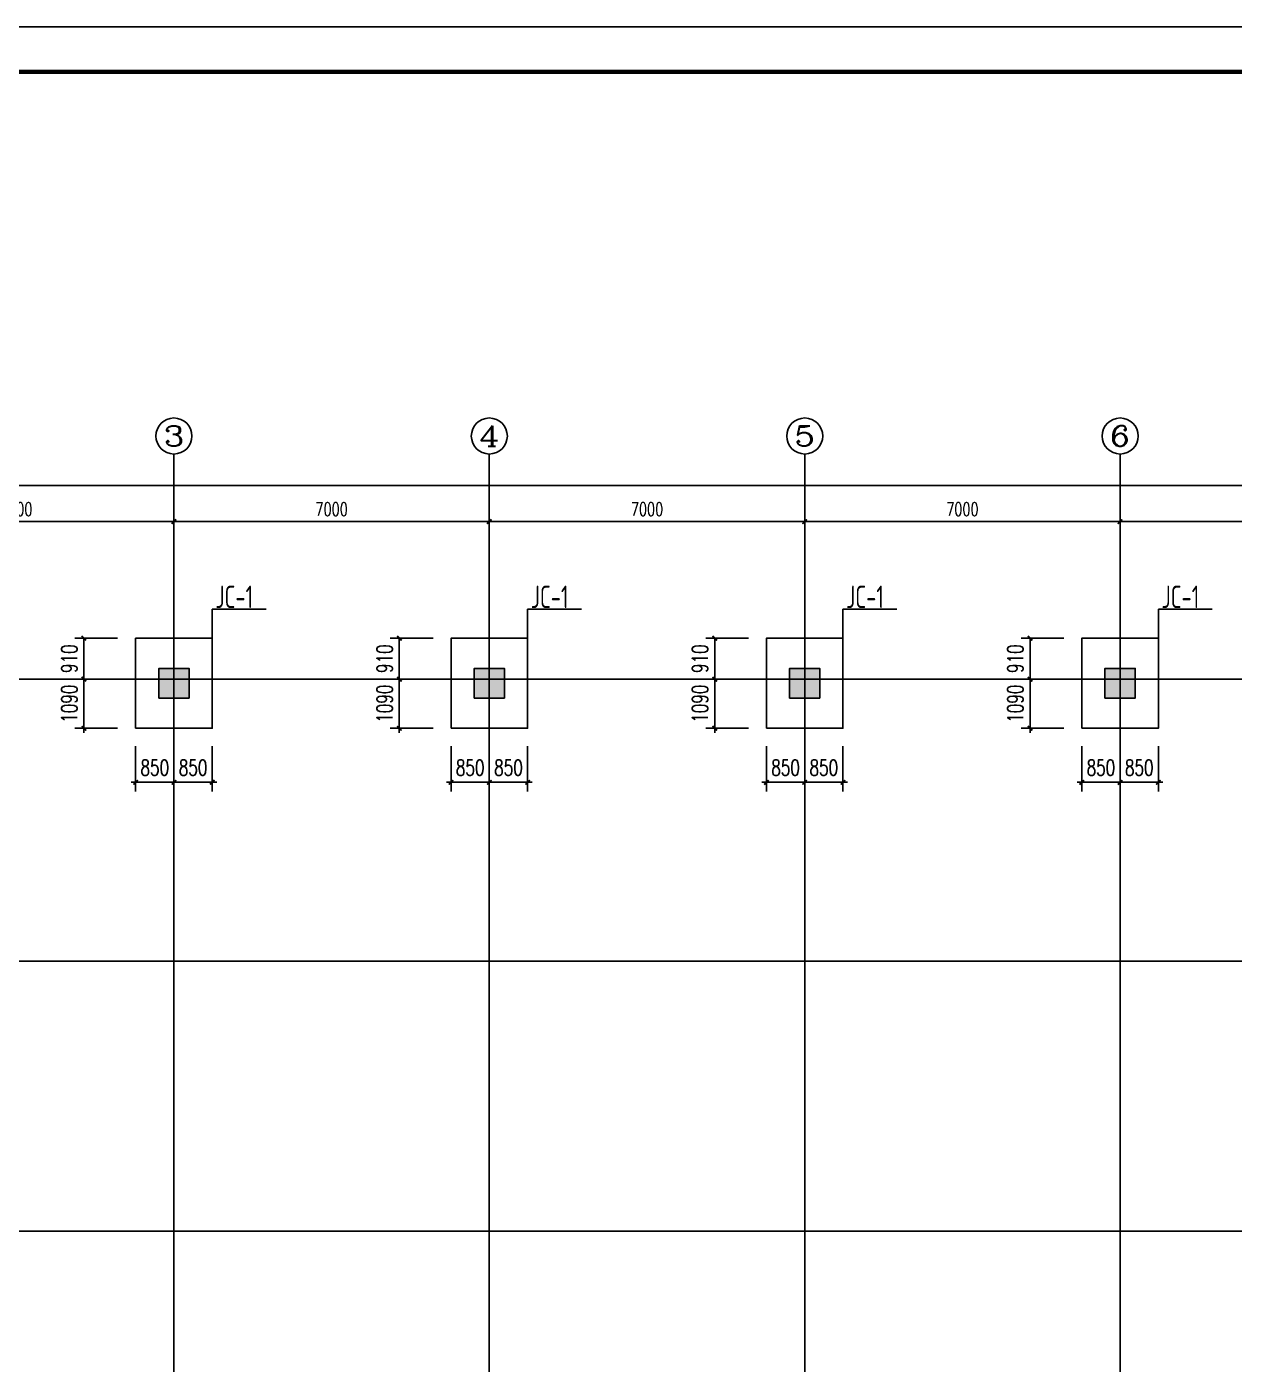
# Model space of a CAD drawing. Extents: x -17471 to 313636, y -71590 to 757901.
# Drawn here: x 210439 to 237240, y 101290 to 130990 of the extents above; entities that cross this region are included whole.
import ezdxf
from ezdxf.enums import TextEntityAlignment as Align

# ---------------------------------------------------------------- set-up
doc = ezdxf.new("R2010")
doc.units = 0
doc.header["$LTSCALE"] = 1000
doc.header["$MEASUREMENT"] = 0
for name, color, linetype in [('10', 7, 'Continuous'), ('AXIS', 3, 'Continuous'), ('AXIS_TEXT', 7, 'Continuous'), ('DOTE', 1, 'Continuous'), ('PUB_DIM', 3, 'Continuous'), ('PUB_TITLE', 4, 'Continuous')]:
    doc.layers.add(name, color=color, linetype=linetype)
doc.layers.add('TEXT', color=7, linetype='Continuous', lineweight=13)
doc.styles.add('_TCH_AXIS', font='COMPLEX', dxfattribs={"bigfont": 'GBCBIG'})
doc.styles.add('_TCH_DIM_T3', font='SIMPLEX', dxfattribs={"width": 0.705882, "bigfont": 'GBCBIG'})
doc.styles.add('COMPLEX', font='COMPLEX')
doc.styles.add('TSSD_REIN', font='Tssdeng.shx', dxfattribs={"width": 0.7, "bigfont": 'hztxt.shx'})
doc.dimstyles.new('_TCH_ARCH&&100', dxfattribs={"dimtxt": 297.5, "dimasz": 100, "dimexe": 250, "dimexo": 300, "dimgap": 126.25, "dimtad": 1, "dimdec": 0, "dimzin": 0, "dimdsep": 46, "dimtxsty": '_TCH_DIM_T3', "dimblk": 'ARCHTICK', "dimcen": 0.09, "dimclrt": 7, "dimazin": 2, "dimtfac": 1, "dimtdec": 0, "dimtix": 1, "dimtmove": 2, "dimatfit": 3, "dimfxl": 0, "dimtolj": 1, "dimtzin": 0, "dimarcsym": 0})
doc.dimstyles.new('_TCH_ARCH&&150', dxfattribs={"dimtxt": 446.25, "dimasz": 150, "dimexe": 375, "dimexo": 450, "dimgap": 189.375, "dimtad": 1, "dimdec": 0, "dimzin": 0, "dimdsep": 46, "dimtxsty": '_TCH_DIM_T3', "dimblk": 'ARCHTICK', "dimcen": 0.09, "dimclrt": 7, "dimazin": 2, "dimtfac": 1, "dimtdec": 0, "dimtix": 1, "dimtmove": 2, "dimatfit": 3, "dimfxl": 0, "dimtolj": 1, "dimtzin": 0, "dimarcsym": 0})

# ---------------------------------------------------------------- blocks, each defined once
blk = doc.blocks.new('_ArchTick')
at = {"color": 0, "linetype": 'ByBlock', "const_width": 0.4}
blk.add_lwpolyline([(-0.5, -0.5), (0.5, 0.5)], dxfattribs=at)
blk = doc.blocks.new('*D92')
at = {"layer": 'Defpoints', "color": 0, "transparency": 16777216}
for p in [(212856, 115412), (213706, 115412), (213706, 114212)]:
    blk.add_point(p, dxfattribs=at)
at = {"layer": 'PUB_DIM', "color": 0, "lineweight": -2, "transparency": 16777216}
for p, q in [((212856, 115012), (212856, 114012)), ((213706, 115012), (213706, 114012)), ((212856, 114212), (212756, 114212)), ((212856, 114212), (213706, 114212)), ((213706, 114212), (213806, 114212))]:
    blk.add_line(p, q, dxfattribs=at)
at = {"layer": 'PUB_DIM', "color": 0, "lineweight": -2, "transparency": 16777216, "xscale": 100, "yscale": 100, "zscale": 100}
blk.add_blockref('_ArchTick', (212856, 114212), dxfattribs=at)
at = {"layer": 'PUB_DIM', "color": 0, "lineweight": -2, "transparency": 16777216, "xscale": 100, "yscale": 100, "zscale": 100, "rotation": 180}
blk.add_blockref('_ArchTick', (213706, 114212), dxfattribs=at)
at = {"layer": 'PUB_DIM', "color": 7, "transparency": 16777216, "insert": (213281, 114537), "char_height": 350, "attachment_point": 5, "style": '_TCH_DIM_T3'}
blk.add_mtext('\\A1;850', dxfattribs=at)
blk = doc.blocks.new('*D93')
at = {"layer": 'Defpoints', "color": 0, "transparency": 16777216}
for p in [(213706, 115412), (214556, 115412), (214556, 114212)]:
    blk.add_point(p, dxfattribs=at)
at = {"layer": 'PUB_DIM', "color": 0, "lineweight": -2, "transparency": 16777216}
for p, q in [((213706, 115012), (213706, 114012)), ((214556, 115012), (214556, 114012)), ((213706, 114212), (213606, 114212)), ((213706, 114212), (214556, 114212)), ((214556, 114212), (214656, 114212))]:
    blk.add_line(p, q, dxfattribs=at)
at = {"layer": 'PUB_DIM', "color": 0, "lineweight": -2, "transparency": 16777216, "xscale": 100, "yscale": 100, "zscale": 100}
blk.add_blockref('_ArchTick', (213706, 114212), dxfattribs=at)
at = {"layer": 'PUB_DIM', "color": 0, "lineweight": -2, "transparency": 16777216, "xscale": 100, "yscale": 100, "zscale": 100, "rotation": 180}
blk.add_blockref('_ArchTick', (214556, 114212), dxfattribs=at)
at = {"layer": 'PUB_DIM', "color": 7, "transparency": 16777216, "insert": (214131, 114537), "char_height": 350, "attachment_point": 5, "style": '_TCH_DIM_T3'}
blk.add_mtext('\\A1;850', dxfattribs=at)
blk = doc.blocks.new('*D94')
at = {"layer": 'Defpoints', "color": 0, "transparency": 16777216}
for p in [(212856, 117412), (211708, 116502), (212856, 116502)]:
    blk.add_point(p, dxfattribs=at)
at = {"layer": 'PUB_DIM', "color": 0, "lineweight": -2, "transparency": 16777216}
for p, q in [((212456, 117412), (211508, 117412)), ((211708, 117412), (211708, 116502)), ((212456, 116502), (211508, 116502))]:
    blk.add_line(p, q, dxfattribs=at)
at = {"layer": 'PUB_DIM', "color": 0, "lineweight": -2, "transparency": 16777216, "xscale": 100, "yscale": 100, "zscale": 100}
for p, rotation in [((211708, 117412), 90), ((211708, 116502), 270)]:
    blk.add_blockref('_ArchTick', p, dxfattribs=dict(at, rotation=rotation))
at = {"layer": 'PUB_DIM', "color": 7, "transparency": 16777216, "insert": (211383, 116957), "char_height": 350, "attachment_point": 5, "rotation": 90, "style": '_TCH_DIM_T3'}
blk.add_mtext('\\A1;910', dxfattribs=at)
blk = doc.blocks.new('*D95')
at = {"layer": 'Defpoints', "color": 0, "transparency": 16777216}
for p in [(212856, 116502), (211708, 115412), (212856, 115412)]:
    blk.add_point(p, dxfattribs=at)
at = {"layer": 'PUB_DIM', "color": 0, "lineweight": -2, "transparency": 16777216}
for p, q in [((212456, 116502), (211508, 116502)), ((211708, 116502), (211708, 116602)), ((211708, 116502), (211708, 115412)), ((212456, 115412), (211508, 115412)), ((211708, 115412), (211708, 115312))]:
    blk.add_line(p, q, dxfattribs=at)
at = {"layer": 'PUB_DIM', "color": 0, "lineweight": -2, "transparency": 16777216, "xscale": 100, "yscale": 100, "zscale": 100}
for p, rotation in [((211708, 116502), 270), ((211708, 115412), 90)]:
    blk.add_blockref('_ArchTick', p, dxfattribs=dict(at, rotation=rotation))
at = {"layer": 'PUB_DIM', "color": 7, "transparency": 16777216, "insert": (211383, 115957), "char_height": 350, "attachment_point": 5, "rotation": 90, "style": '_TCH_DIM_T3'}
blk.add_mtext('\\A1;1090', dxfattribs=at)
blk = doc.blocks.new('*D96')
at = {"layer": 'Defpoints', "color": 0, "transparency": 16777216}
for p in [(219856, 115412), (220706, 115412), (220706, 114212)]:
    blk.add_point(p, dxfattribs=at)
at = {"layer": 'PUB_DIM', "color": 0, "lineweight": -2, "transparency": 16777216}
for p, q in [((219856, 115012), (219856, 114012)), ((220706, 115012), (220706, 114012)), ((219856, 114212), (219756, 114212)), ((219856, 114212), (220706, 114212)), ((220706, 114212), (220806, 114212))]:
    blk.add_line(p, q, dxfattribs=at)
at = {"layer": 'PUB_DIM', "color": 0, "lineweight": -2, "transparency": 16777216, "xscale": 100, "yscale": 100, "zscale": 100}
blk.add_blockref('_ArchTick', (219856, 114212), dxfattribs=at)
at = {"layer": 'PUB_DIM', "color": 0, "lineweight": -2, "transparency": 16777216, "xscale": 100, "yscale": 100, "zscale": 100, "rotation": 180}
blk.add_blockref('_ArchTick', (220706, 114212), dxfattribs=at)
at = {"layer": 'PUB_DIM', "color": 7, "transparency": 16777216, "insert": (220281, 114537), "char_height": 350, "attachment_point": 5, "style": '_TCH_DIM_T3'}
blk.add_mtext('\\A1;850', dxfattribs=at)
blk = doc.blocks.new('*D97')
at = {"layer": 'Defpoints', "color": 0, "transparency": 16777216}
for p in [(220706, 115412), (221556, 115412), (221556, 114212)]:
    blk.add_point(p, dxfattribs=at)
at = {"layer": 'PUB_DIM', "color": 0, "lineweight": -2, "transparency": 16777216}
for p, q in [((220706, 115012), (220706, 114012)), ((221556, 115012), (221556, 114012)), ((220706, 114212), (220606, 114212)), ((220706, 114212), (221556, 114212)), ((221556, 114212), (221656, 114212))]:
    blk.add_line(p, q, dxfattribs=at)
at = {"layer": 'PUB_DIM', "color": 0, "lineweight": -2, "transparency": 16777216, "xscale": 100, "yscale": 100, "zscale": 100}
blk.add_blockref('_ArchTick', (220706, 114212), dxfattribs=at)
at = {"layer": 'PUB_DIM', "color": 0, "lineweight": -2, "transparency": 16777216, "xscale": 100, "yscale": 100, "zscale": 100, "rotation": 180}
blk.add_blockref('_ArchTick', (221556, 114212), dxfattribs=at)
at = {"layer": 'PUB_DIM', "color": 7, "transparency": 16777216, "insert": (221131, 114537), "char_height": 350, "attachment_point": 5, "style": '_TCH_DIM_T3'}
blk.add_mtext('\\A1;850', dxfattribs=at)
blk = doc.blocks.new('*D98')
at = {"layer": 'Defpoints', "color": 0, "transparency": 16777216}
for p in [(219856, 117412), (218708, 116502), (219856, 116502)]:
    blk.add_point(p, dxfattribs=at)
at = {"layer": 'PUB_DIM', "color": 0, "lineweight": -2, "transparency": 16777216}
for p, q in [((219456, 117412), (218508, 117412)), ((218708, 117412), (218708, 116502)), ((219456, 116502), (218508, 116502))]:
    blk.add_line(p, q, dxfattribs=at)
at = {"layer": 'PUB_DIM', "color": 0, "lineweight": -2, "transparency": 16777216, "xscale": 100, "yscale": 100, "zscale": 100}
for p, rotation in [((218708, 117412), 90), ((218708, 116502), 270)]:
    blk.add_blockref('_ArchTick', p, dxfattribs=dict(at, rotation=rotation))
at = {"layer": 'PUB_DIM', "color": 7, "transparency": 16777216, "insert": (218383, 116957), "char_height": 350, "attachment_point": 5, "rotation": 90, "style": '_TCH_DIM_T3'}
blk.add_mtext('\\A1;910', dxfattribs=at)
blk = doc.blocks.new('*D99')
at = {"layer": 'Defpoints', "color": 0, "transparency": 16777216}
for p in [(219856, 116502), (218708, 115412), (219856, 115412)]:
    blk.add_point(p, dxfattribs=at)
at = {"layer": 'PUB_DIM', "color": 0, "lineweight": -2, "transparency": 16777216}
for p, q in [((219456, 116502), (218508, 116502)), ((218708, 116502), (218708, 116602)), ((218708, 116502), (218708, 115412)), ((219456, 115412), (218508, 115412)), ((218708, 115412), (218708, 115312))]:
    blk.add_line(p, q, dxfattribs=at)
at = {"layer": 'PUB_DIM', "color": 0, "lineweight": -2, "transparency": 16777216, "xscale": 100, "yscale": 100, "zscale": 100}
for p, rotation in [((218708, 116502), 270), ((218708, 115412), 90)]:
    blk.add_blockref('_ArchTick', p, dxfattribs=dict(at, rotation=rotation))
at = {"layer": 'PUB_DIM', "color": 7, "transparency": 16777216, "insert": (218383, 115957), "char_height": 350, "attachment_point": 5, "rotation": 90, "style": '_TCH_DIM_T3'}
blk.add_mtext('\\A1;1090', dxfattribs=at)
blk = doc.blocks.new('*D100')
at = {"layer": 'Defpoints', "color": 0, "transparency": 16777216}
for p in [(226856, 115412), (227706, 115412), (227706, 114212)]:
    blk.add_point(p, dxfattribs=at)
at = {"layer": 'PUB_DIM', "color": 0, "lineweight": -2, "transparency": 16777216}
for p, q in [((226856, 115012), (226856, 114012)), ((227706, 115012), (227706, 114012)), ((226856, 114212), (226756, 114212)), ((226856, 114212), (227706, 114212)), ((227706, 114212), (227806, 114212))]:
    blk.add_line(p, q, dxfattribs=at)
at = {"layer": 'PUB_DIM', "color": 0, "lineweight": -2, "transparency": 16777216, "xscale": 100, "yscale": 100, "zscale": 100}
blk.add_blockref('_ArchTick', (226856, 114212), dxfattribs=at)
at = {"layer": 'PUB_DIM', "color": 0, "lineweight": -2, "transparency": 16777216, "xscale": 100, "yscale": 100, "zscale": 100, "rotation": 180}
blk.add_blockref('_ArchTick', (227706, 114212), dxfattribs=at)
at = {"layer": 'PUB_DIM', "color": 7, "transparency": 16777216, "insert": (227281, 114537), "char_height": 350, "attachment_point": 5, "style": '_TCH_DIM_T3'}
blk.add_mtext('\\A1;850', dxfattribs=at)
blk = doc.blocks.new('*D101')
at = {"layer": 'Defpoints', "color": 0, "transparency": 16777216}
for p in [(227706, 115412), (228556, 115412), (228556, 114212)]:
    blk.add_point(p, dxfattribs=at)
at = {"layer": 'PUB_DIM', "color": 0, "lineweight": -2, "transparency": 16777216}
for p, q in [((227706, 115012), (227706, 114012)), ((228556, 115012), (228556, 114012)), ((227706, 114212), (227606, 114212)), ((227706, 114212), (228556, 114212)), ((228556, 114212), (228656, 114212))]:
    blk.add_line(p, q, dxfattribs=at)
at = {"layer": 'PUB_DIM', "color": 0, "lineweight": -2, "transparency": 16777216, "xscale": 100, "yscale": 100, "zscale": 100}
blk.add_blockref('_ArchTick', (227706, 114212), dxfattribs=at)
at = {"layer": 'PUB_DIM', "color": 0, "lineweight": -2, "transparency": 16777216, "xscale": 100, "yscale": 100, "zscale": 100, "rotation": 180}
blk.add_blockref('_ArchTick', (228556, 114212), dxfattribs=at)
at = {"layer": 'PUB_DIM', "color": 7, "transparency": 16777216, "insert": (228131, 114537), "char_height": 350, "attachment_point": 5, "style": '_TCH_DIM_T3'}
blk.add_mtext('\\A1;850', dxfattribs=at)
blk = doc.blocks.new('*D102')
at = {"layer": 'Defpoints', "color": 0, "transparency": 16777216}
for p in [(226856, 117412), (225708, 116502), (226856, 116502)]:
    blk.add_point(p, dxfattribs=at)
at = {"layer": 'PUB_DIM', "color": 0, "lineweight": -2, "transparency": 16777216}
for p, q in [((226456, 117412), (225508, 117412)), ((225708, 117412), (225708, 116502)), ((226456, 116502), (225508, 116502))]:
    blk.add_line(p, q, dxfattribs=at)
at = {"layer": 'PUB_DIM', "color": 0, "lineweight": -2, "transparency": 16777216, "xscale": 100, "yscale": 100, "zscale": 100}
for p, rotation in [((225708, 117412), 90), ((225708, 116502), 270)]:
    blk.add_blockref('_ArchTick', p, dxfattribs=dict(at, rotation=rotation))
at = {"layer": 'PUB_DIM', "color": 7, "transparency": 16777216, "insert": (225383, 116957), "char_height": 350, "attachment_point": 5, "rotation": 90, "style": '_TCH_DIM_T3'}
blk.add_mtext('\\A1;910', dxfattribs=at)
blk = doc.blocks.new('*D103')
at = {"layer": 'Defpoints', "color": 0, "transparency": 16777216}
for p in [(226856, 116502), (225708, 115412), (226856, 115412)]:
    blk.add_point(p, dxfattribs=at)
at = {"layer": 'PUB_DIM', "color": 0, "lineweight": -2, "transparency": 16777216}
for p, q in [((226456, 116502), (225508, 116502)), ((225708, 116502), (225708, 116602)), ((225708, 116502), (225708, 115412)), ((226456, 115412), (225508, 115412)), ((225708, 115412), (225708, 115312))]:
    blk.add_line(p, q, dxfattribs=at)
at = {"layer": 'PUB_DIM', "color": 0, "lineweight": -2, "transparency": 16777216, "xscale": 100, "yscale": 100, "zscale": 100}
for p, rotation in [((225708, 116502), 270), ((225708, 115412), 90)]:
    blk.add_blockref('_ArchTick', p, dxfattribs=dict(at, rotation=rotation))
at = {"layer": 'PUB_DIM', "color": 7, "transparency": 16777216, "insert": (225383, 115957), "char_height": 350, "attachment_point": 5, "rotation": 90, "style": '_TCH_DIM_T3'}
blk.add_mtext('\\A1;1090', dxfattribs=at)
blk = doc.blocks.new('*D104')
at = {"layer": 'Defpoints', "color": 0, "transparency": 16777216}
for p in [(233856, 115412), (234706, 115412), (234706, 114212)]:
    blk.add_point(p, dxfattribs=at)
at = {"layer": 'PUB_DIM', "color": 0, "lineweight": -2, "transparency": 16777216}
for p, q in [((233856, 115012), (233856, 114012)), ((234706, 115012), (234706, 114012)), ((233856, 114212), (233756, 114212)), ((233856, 114212), (234706, 114212)), ((234706, 114212), (234806, 114212))]:
    blk.add_line(p, q, dxfattribs=at)
at = {"layer": 'PUB_DIM', "color": 0, "lineweight": -2, "transparency": 16777216, "xscale": 100, "yscale": 100, "zscale": 100}
blk.add_blockref('_ArchTick', (233856, 114212), dxfattribs=at)
at = {"layer": 'PUB_DIM', "color": 0, "lineweight": -2, "transparency": 16777216, "xscale": 100, "yscale": 100, "zscale": 100, "rotation": 180}
blk.add_blockref('_ArchTick', (234706, 114212), dxfattribs=at)
at = {"layer": 'PUB_DIM', "color": 7, "transparency": 16777216, "insert": (234281, 114537), "char_height": 350, "attachment_point": 5, "style": '_TCH_DIM_T3'}
blk.add_mtext('\\A1;850', dxfattribs=at)
blk = doc.blocks.new('*D105')
at = {"layer": 'Defpoints', "color": 0, "transparency": 16777216}
for p in [(234706, 115412), (235556, 115412), (235556, 114212)]:
    blk.add_point(p, dxfattribs=at)
at = {"layer": 'PUB_DIM', "color": 0, "lineweight": -2, "transparency": 16777216}
for p, q in [((234706, 115012), (234706, 114012)), ((235556, 115012), (235556, 114012)), ((234706, 114212), (234606, 114212)), ((234706, 114212), (235556, 114212)), ((235556, 114212), (235656, 114212))]:
    blk.add_line(p, q, dxfattribs=at)
at = {"layer": 'PUB_DIM', "color": 0, "lineweight": -2, "transparency": 16777216, "xscale": 100, "yscale": 100, "zscale": 100}
blk.add_blockref('_ArchTick', (234706, 114212), dxfattribs=at)
at = {"layer": 'PUB_DIM', "color": 0, "lineweight": -2, "transparency": 16777216, "xscale": 100, "yscale": 100, "zscale": 100, "rotation": 180}
blk.add_blockref('_ArchTick', (235556, 114212), dxfattribs=at)
at = {"layer": 'PUB_DIM', "color": 7, "transparency": 16777216, "insert": (235131, 114537), "char_height": 350, "attachment_point": 5, "style": '_TCH_DIM_T3'}
blk.add_mtext('\\A1;850', dxfattribs=at)
blk = doc.blocks.new('*D106')
at = {"layer": 'Defpoints', "color": 0, "transparency": 16777216}
for p in [(233856, 117412), (232708, 116502), (233856, 116502)]:
    blk.add_point(p, dxfattribs=at)
at = {"layer": 'PUB_DIM', "color": 0, "lineweight": -2, "transparency": 16777216}
for p, q in [((233456, 117412), (232508, 117412)), ((232708, 117412), (232708, 116502)), ((233456, 116502), (232508, 116502))]:
    blk.add_line(p, q, dxfattribs=at)
at = {"layer": 'PUB_DIM', "color": 0, "lineweight": -2, "transparency": 16777216, "xscale": 100, "yscale": 100, "zscale": 100}
for p, rotation in [((232708, 117412), 90), ((232708, 116502), 270)]:
    blk.add_blockref('_ArchTick', p, dxfattribs=dict(at, rotation=rotation))
at = {"layer": 'PUB_DIM', "color": 7, "transparency": 16777216, "insert": (232383, 116957), "char_height": 350, "attachment_point": 5, "rotation": 90, "style": '_TCH_DIM_T3'}
blk.add_mtext('\\A1;910', dxfattribs=at)
blk = doc.blocks.new('*D107')
at = {"layer": 'Defpoints', "color": 0, "transparency": 16777216}
for p in [(233856, 116502), (232708, 115412), (233856, 115412)]:
    blk.add_point(p, dxfattribs=at)
at = {"layer": 'PUB_DIM', "color": 0, "lineweight": -2, "transparency": 16777216}
for p, q in [((233456, 116502), (232508, 116502)), ((232708, 116502), (232708, 116602)), ((232708, 116502), (232708, 115412)), ((233456, 115412), (232508, 115412)), ((232708, 115412), (232708, 115312))]:
    blk.add_line(p, q, dxfattribs=at)
at = {"layer": 'PUB_DIM', "color": 0, "lineweight": -2, "transparency": 16777216, "xscale": 100, "yscale": 100, "zscale": 100}
for p, rotation in [((232708, 116502), 270), ((232708, 115412), 90)]:
    blk.add_blockref('_ArchTick', p, dxfattribs=dict(at, rotation=rotation))
at = {"layer": 'PUB_DIM', "color": 7, "transparency": 16777216, "insert": (232383, 115957), "char_height": 350, "attachment_point": 5, "rotation": 90, "style": '_TCH_DIM_T3'}
blk.add_mtext('\\A1;1090', dxfattribs=at)
blk = doc.blocks.new('*D1885')
at = {"layer": 'AXIS', "color": 0, "lineweight": -2, "transparency": 16777216}
for p, q in [((206706, 117802), (206706, 120252)), ((206706, 120002), (213706, 120002)), ((213706, 117802), (213706, 120252))]:
    blk.add_line(p, q, dxfattribs=at)
at = {"layer": 'Defpoints', "color": 0, "transparency": 16777216}
for p in [(213706, 120002), (206706, 117502), (213706, 117502)]:
    blk.add_point(p, dxfattribs=at)
at = {"layer": 'AXIS', "color": 0, "lineweight": -2, "transparency": 16777216, "xscale": 100, "yscale": 100, "zscale": 100, "rotation": 180}
blk.add_blockref('_ArchTick', (206706, 120002), dxfattribs=at)
at = {"layer": 'AXIS', "color": 0, "lineweight": -2, "transparency": 16777216, "xscale": 100, "yscale": 100, "zscale": 100}
blk.add_blockref('_ArchTick', (213706, 120002), dxfattribs=at)
at = {"layer": 'AXIS', "color": 7, "transparency": 16777216, "insert": (210206, 120277), "char_height": 297.5, "attachment_point": 5, "style": '_TCH_DIM_T3'}
blk.add_mtext('\\A1;7000', dxfattribs=at)
blk = doc.blocks.new('*D1886')
at = {"layer": 'AXIS', "color": 0, "lineweight": -2, "transparency": 16777216}
for p, q in [((213706, 117802), (213706, 120252)), ((213706, 120002), (220706, 120002)), ((220706, 117802), (220706, 120252))]:
    blk.add_line(p, q, dxfattribs=at)
at = {"layer": 'Defpoints', "color": 0, "transparency": 16777216}
for p in [(220706, 120002), (213706, 117502), (220706, 117502)]:
    blk.add_point(p, dxfattribs=at)
at = {"layer": 'AXIS', "color": 0, "lineweight": -2, "transparency": 16777216, "xscale": 100, "yscale": 100, "zscale": 100, "rotation": 180}
blk.add_blockref('_ArchTick', (213706, 120002), dxfattribs=at)
at = {"layer": 'AXIS', "color": 0, "lineweight": -2, "transparency": 16777216, "xscale": 100, "yscale": 100, "zscale": 100}
blk.add_blockref('_ArchTick', (220706, 120002), dxfattribs=at)
at = {"layer": 'AXIS', "color": 7, "transparency": 16777216, "insert": (217206, 120277), "char_height": 297.5, "attachment_point": 5, "style": '_TCH_DIM_T3'}
blk.add_mtext('\\A1;7000', dxfattribs=at)
blk = doc.blocks.new('*D1887')
at = {"layer": 'AXIS', "color": 0, "lineweight": -2, "transparency": 16777216}
for p, q in [((220706, 117802), (220706, 120252)), ((220706, 120002), (227706, 120002)), ((227706, 117802), (227706, 120252))]:
    blk.add_line(p, q, dxfattribs=at)
at = {"layer": 'Defpoints', "color": 0, "transparency": 16777216}
for p in [(227706, 120002), (220706, 117502), (227706, 117502)]:
    blk.add_point(p, dxfattribs=at)
at = {"layer": 'AXIS', "color": 0, "lineweight": -2, "transparency": 16777216, "xscale": 100, "yscale": 100, "zscale": 100, "rotation": 180}
blk.add_blockref('_ArchTick', (220706, 120002), dxfattribs=at)
at = {"layer": 'AXIS', "color": 0, "lineweight": -2, "transparency": 16777216, "xscale": 100, "yscale": 100, "zscale": 100}
blk.add_blockref('_ArchTick', (227706, 120002), dxfattribs=at)
at = {"layer": 'AXIS', "color": 7, "transparency": 16777216, "insert": (224206, 120277), "char_height": 297.5, "attachment_point": 5, "style": '_TCH_DIM_T3'}
blk.add_mtext('\\A1;7000', dxfattribs=at)
blk = doc.blocks.new('*D1888')
at = {"layer": 'AXIS', "color": 0, "lineweight": -2, "transparency": 16777216}
for p, q in [((227706, 117802), (227706, 120252)), ((227706, 120002), (234706, 120002)), ((234706, 117802), (234706, 120252))]:
    blk.add_line(p, q, dxfattribs=at)
at = {"layer": 'Defpoints', "color": 0, "transparency": 16777216}
for p in [(234706, 120002), (227706, 117502), (234706, 117502)]:
    blk.add_point(p, dxfattribs=at)
at = {"layer": 'AXIS', "color": 0, "lineweight": -2, "transparency": 16777216, "xscale": 100, "yscale": 100, "zscale": 100, "rotation": 180}
blk.add_blockref('_ArchTick', (227706, 120002), dxfattribs=at)
at = {"layer": 'AXIS', "color": 0, "lineweight": -2, "transparency": 16777216, "xscale": 100, "yscale": 100, "zscale": 100}
blk.add_blockref('_ArchTick', (234706, 120002), dxfattribs=at)
at = {"layer": 'AXIS', "color": 7, "transparency": 16777216, "insert": (231206, 120277), "char_height": 297.5, "attachment_point": 5, "style": '_TCH_DIM_T3'}
blk.add_mtext('\\A1;7000', dxfattribs=at)
blk = doc.blocks.new('*D1889')
at = {"layer": 'AXIS', "color": 0, "lineweight": -2, "transparency": 16777216}
for p, q in [((234706, 117802), (234706, 120252)), ((234706, 120002), (241706, 120002)), ((241706, 117802), (241706, 120252))]:
    blk.add_line(p, q, dxfattribs=at)
at = {"layer": 'Defpoints', "color": 0, "transparency": 16777216}
for p in [(241706, 120002), (234706, 117502), (241706, 117502)]:
    blk.add_point(p, dxfattribs=at)
at = {"layer": 'AXIS', "color": 0, "lineweight": -2, "transparency": 16777216, "xscale": 100, "yscale": 100, "zscale": 100, "rotation": 180}
blk.add_blockref('_ArchTick', (234706, 120002), dxfattribs=at)
at = {"layer": 'AXIS', "color": 0, "lineweight": -2, "transparency": 16777216, "xscale": 100, "yscale": 100, "zscale": 100}
blk.add_blockref('_ArchTick', (241706, 120002), dxfattribs=at)
at = {"layer": 'AXIS', "color": 7, "transparency": 16777216, "insert": (238206, 120277), "char_height": 297.5, "attachment_point": 5, "style": '_TCH_DIM_T3'}
blk.add_mtext('\\A1;7000', dxfattribs=at)
blk = doc.blocks.new('*D1898')
at = {"layer": 'AXIS', "color": 0, "lineweight": -2, "transparency": 16777216}
for p, q in [((199706, 117802), (199706, 121052)), ((297706, 117802), (297706, 121052)), ((199706, 120802), (297706, 120802))]:
    blk.add_line(p, q, dxfattribs=at)
at = {"layer": 'Defpoints', "color": 0, "transparency": 16777216}
for p in [(297706, 120802), (199706, 117502), (297706, 117502)]:
    blk.add_point(p, dxfattribs=at)
at = {"layer": 'AXIS', "color": 0, "lineweight": -2, "transparency": 16777216, "xscale": 100, "yscale": 100, "zscale": 100, "rotation": 180}
blk.add_blockref('_ArchTick', (199706, 120802), dxfattribs=at)
at = {"layer": 'AXIS', "color": 0, "lineweight": -2, "transparency": 16777216, "xscale": 100, "yscale": 100, "zscale": 100}
blk.add_blockref('_ArchTick', (297706, 120802), dxfattribs=at)
at = {"layer": 'AXIS', "color": 7, "transparency": 16777216, "insert": (248706, 121077), "char_height": 297.5, "attachment_point": 5, "style": '_TCH_DIM_T3'}
blk.add_mtext('\\A1;98000', dxfattribs=at)
blk = doc.blocks.new('_AXISO')
blk.add_circle((0, 0), 0.5)
at = {"layer": 'AXIS_TEXT', "style": 'COMPLEX', "width": 1.041667}
blk.add_attdef('A', text='', height=0.56, dxfattribs=at).set_placement((-0.25, -0.28), (0.25, -0.28), align=Align.FIT)

msp = doc.modelspace()

# ---------------------------------------------------------------- hatches: boundary and pattern name
h = msp.add_hatch(color=256)
h.dxf.hatch_style = 1
h.paths.add_polyline_path([(213371.1, 116082.3), (214041.1, 116082.3), (214041.1, 116742.3), (213371.1, 116742.3)])
h = msp.add_hatch(color=256)
h.dxf.hatch_style = 1
h.paths.add_polyline_path([(220371.1, 116082.3), (221041.1, 116082.3), (221041.1, 116742.3), (220371.1, 116742.3)])
h = msp.add_hatch(color=256)
h.dxf.hatch_style = 1
h.paths.add_polyline_path([(227371.1, 116082.3), (228041.1, 116082.3), (228041.1, 116742.3), (227371.1, 116742.3)])
h = msp.add_hatch(color=256)
h.dxf.hatch_style = 1
h.paths.add_polyline_path([(234371.1, 116082.3), (235041.1, 116082.3), (235041.1, 116742.3), (234371.1, 116742.3)])

# ---------------------------------------------------------------- linework, layer by layer
for points in [[(212856.1, 115412.3), (214556.1, 115412.3), (214556.1, 117412.3), (212856.1, 117412.3)], [(219856.1, 115412.3), (221556.1, 115412.3), (221556.1, 117412.3), (219856.1, 117412.3)], [(226856.1, 115412.3), (228556.1, 115412.3), (228556.1, 117412.3), (226856.1, 117412.3)], [(233856.1, 115412.3), (235556.1, 115412.3), (235556.1, 117412.3), (233856.1, 117412.3)], [(213371.1, 116082.3), (214041.1, 116082.3), (214041.1, 116742.3), (213371.1, 116742.3)], [(220371.1, 116082.3), (221041.1, 116082.3), (221041.1, 116742.3), (220371.1, 116742.3)], [(227371.1, 116082.3), (228041.1, 116082.3), (228041.1, 116742.3), (227371.1, 116742.3)], [(234371.1, 116082.3), (235041.1, 116082.3), (235041.1, 116742.3), (234371.1, 116742.3)]]:
    msp.add_lwpolyline(points, close=True)
at = {"layer": '10'}
for p, q in [((214556.1, 118054.8), (214556.1, 117412.3)), ((214556.1, 118054.8), (215753.1, 118054.8)), ((221556.1, 118054.8), (221556.1, 117412.3)), ((221556.1, 118054.8), (222753.1, 118054.8)), ((228556.1, 118054.8), (228556.1, 117412.3)), ((228556.1, 118054.8), (229753.1, 118054.8)), ((235556.1, 118054.8), (235556.1, 117412.3)), ((235556.1, 118054.8), (236753.1, 118054.8))]:
    msp.add_line(p, q, dxfattribs=at)
at = {"layer": 'AXIS'}
for p, q in [((213706.1, 117502.3), (213706.1, 121502.3)), ((220706.1, 117502.3), (220706.1, 121502.3)), ((227706.1, 117502.3), (227706.1, 121502.3)), ((234706.1, 117502.3), (234706.1, 121502.3))]:
    msp.add_line(p, q, dxfattribs=at)
at = {"layer": 'DOTE'}
for p, q in [((213706.1, 90982.3), (213706.1, 117502.3)), ((220706.1, 90982.3), (220706.1, 117502.3)), ((227706.1, 90982.3), (227706.1, 117502.3)), ((234706.1, 90982.3), (234706.1, 117502.3)), ((198706.1, 116502.3), (298706.1, 116502.3)), ((198706.1, 110242.3), (298706.1, 110242.3)), ((198706.1, 104242.3), (298706.1, 104242.3))]:
    msp.add_line(p, q, dxfattribs=at)
at = {"layer": 'PUB_TITLE'}
msp.add_lwpolyline([(187535.9, 71590.1), (313635.9, 71590.1), (313635.9, 130990.1), (187535.9, 130990.1)], close=True, dxfattribs=at)
at = {"layer": 'PUB_TITLE', "const_width": 100}
msp.add_lwpolyline([(190035.9, 72590.1), (312635.9, 72590.1), (312635.9, 129990.1), (190035.9, 129990.1)], close=True, dxfattribs=at)

# ---------------------------------------------------------------- block references
at = {"layer": 'AXIS'}
ref = msp.add_blockref('_AXISO', (213706.1, 121902.3), dxfattribs=dict(at, xscale=800, yscale=800, zscale=800))
ref.add_attrib('A', '3', dxfattribs={"layer": 'AXIS_TEXT', "height": 452.5, "style": '_TCH_AXIS', "width": 1.5}).set_placement((213479.8, 121676), (213932.3, 121676), align=Align.FIT)
ref = msp.add_blockref('_AXISO', (220706.1, 121902.3), dxfattribs=dict(at, xscale=800, yscale=800, zscale=800))
ref.add_attrib('A', '4', dxfattribs={"layer": 'AXIS_TEXT', "height": 452.5, "style": '_TCH_AXIS', "width": 1.3125}).set_placement((220479.8, 121676), (220932.3, 121676), align=Align.FIT)
ref = msp.add_blockref('_AXISO', (227706.1, 121902.3), dxfattribs=dict(at, xscale=800, yscale=800, zscale=800))
ref.add_attrib('A', '5', dxfattribs={"layer": 'AXIS_TEXT', "height": 452.5, "style": '_TCH_AXIS', "width": 1.5}).set_placement((227479.8, 121676), (227932.3, 121676), align=Align.FIT)
ref = msp.add_blockref('_AXISO', (234706.1, 121902.3), dxfattribs=dict(at, xscale=800, yscale=800, zscale=800))
ref.add_attrib('A', '6', dxfattribs={"layer": 'AXIS_TEXT', "height": 452.5, "style": '_TCH_AXIS', "width": 1.5}).set_placement((234479.8, 121676), (234932.3, 121676), align=Align.FIT)

# ---------------------------------------------------------------- texts
at = {"layer": 'TEXT', "style": 'TSSD_REIN', "width": 0.7}
for p in [(214626.7, 118080.4), (221626.7, 118080.4), (228626.7, 118080.4), (235626.7, 118080.4)]:
    msp.add_text('JC-1', height=500, dxfattribs=at).set_placement(p)

# ---------------------------------------------------------------- dimensions: what is measured, and where the dimension line sits
at = {"layer": 'AXIS'}
for p1, p2, distance, picture, middle in [((199706.1, 117502.3), (297706.1, 117502.3), 3300, '*D1898', (248706.1, 121077.3)), ((206706.1, 117502.3), (213706.1, 117502.3), 2500, '*D1885', (210206.1, 120277.3)), ((213706.1, 117502.3), (220706.1, 117502.3), 2500, '*D1886', (217206.1, 120277.3)), ((220706.1, 117502.3), (227706.1, 117502.3), 2500, '*D1887', (224206.1, 120277.3)), ((227706.1, 117502.3), (234706.1, 117502.3), 2500, '*D1888', (231206.1, 120277.3)), ((234706.1, 117502.3), (241706.1, 117502.3), 2500, '*D1889', (238206.1, 120277.3))]:
    dim = msp.add_aligned_dim(p1=p1, p2=p2, distance=distance, dimstyle='_TCH_ARCH&&100', dxfattribs=at)
    dim.commit()
    dim.dimension.update_dxf_attribs({"geometry": picture, "text_midpoint": middle})
at = {"layer": 'PUB_DIM'}
for base, p1, p2, picture, middle in [((211708.1, 116502.3), (212856.1, 117412.3), (212856.1, 116502.3), '*D94', (211383.1, 116957.3)), ((218708.1, 116502.3), (219856.1, 117412.3), (219856.1, 116502.3), '*D98', (218383.1, 116957.3)), ((225708.1, 116502.3), (226856.1, 117412.3), (226856.1, 116502.3), '*D102', (225383.1, 116957.3)), ((232708.1, 116502.3), (233856.1, 117412.3), (233856.1, 116502.3), '*D106', (232383.1, 116957.3)), ((211708.1, 115412.3), (212856.1, 116502.3), (212856.1, 115412.3), '*D95', (211383.1, 115957.3)), ((218708.1, 115412.3), (219856.1, 116502.3), (219856.1, 115412.3), '*D99', (218383.1, 115957.3)), ((225708.1, 115412.3), (226856.1, 116502.3), (226856.1, 115412.3), '*D103', (225383.1, 115957.3)), ((232708.1, 115412.3), (233856.1, 116502.3), (233856.1, 115412.3), '*D107', (232383.1, 115957.3))]:
    dim = msp.add_linear_dim(base=base, p1=p1, p2=p2, angle=270, dimstyle='_TCH_ARCH&&150', override={"dimtxt": 350, "dimasz": 100, "dimexe": 200, "dimexo": 400, "dimgap": 150}, dxfattribs=at)
    dim.commit()
    dim.dimension.update_dxf_attribs({"geometry": picture, "text_midpoint": middle})
for base, p1, p2, picture, middle in [((213706.1, 114212.3), (212856.1, 115412.3), (213706.1, 115412.3), '*D92', (213281.1, 114537.3)), ((214556.1, 114212.3), (213706.1, 115412.3), (214556.1, 115412.3), '*D93', (214131.1, 114537.3)), ((220706.1, 114212.3), (219856.1, 115412.3), (220706.1, 115412.3), '*D96', (220281.1, 114537.3)), ((221556.1, 114212.3), (220706.1, 115412.3), (221556.1, 115412.3), '*D97', (221131.1, 114537.3)), ((227706.1, 114212.3), (226856.1, 115412.3), (227706.1, 115412.3), '*D100', (227281.1, 114537.3)), ((228556.1, 114212.3), (227706.1, 115412.3), (228556.1, 115412.3), '*D101', (228131.1, 114537.3)), ((234706.1, 114212.3), (233856.1, 115412.3), (234706.1, 115412.3), '*D104', (234281.1, 114537.3)), ((235556.1, 114212.3), (234706.1, 115412.3), (235556.1, 115412.3), '*D105', (235131.1, 114537.3))]:
    dim = msp.add_linear_dim(base=base, p1=p1, p2=p2, dimstyle='_TCH_ARCH&&150', override={"dimtxt": 350, "dimasz": 100, "dimexe": 200, "dimexo": 400, "dimgap": 150}, dxfattribs=at)
    dim.commit()
    dim.dimension.update_dxf_attribs({"geometry": picture, "text_midpoint": middle})

doc.saveas('drawing.dxf')
